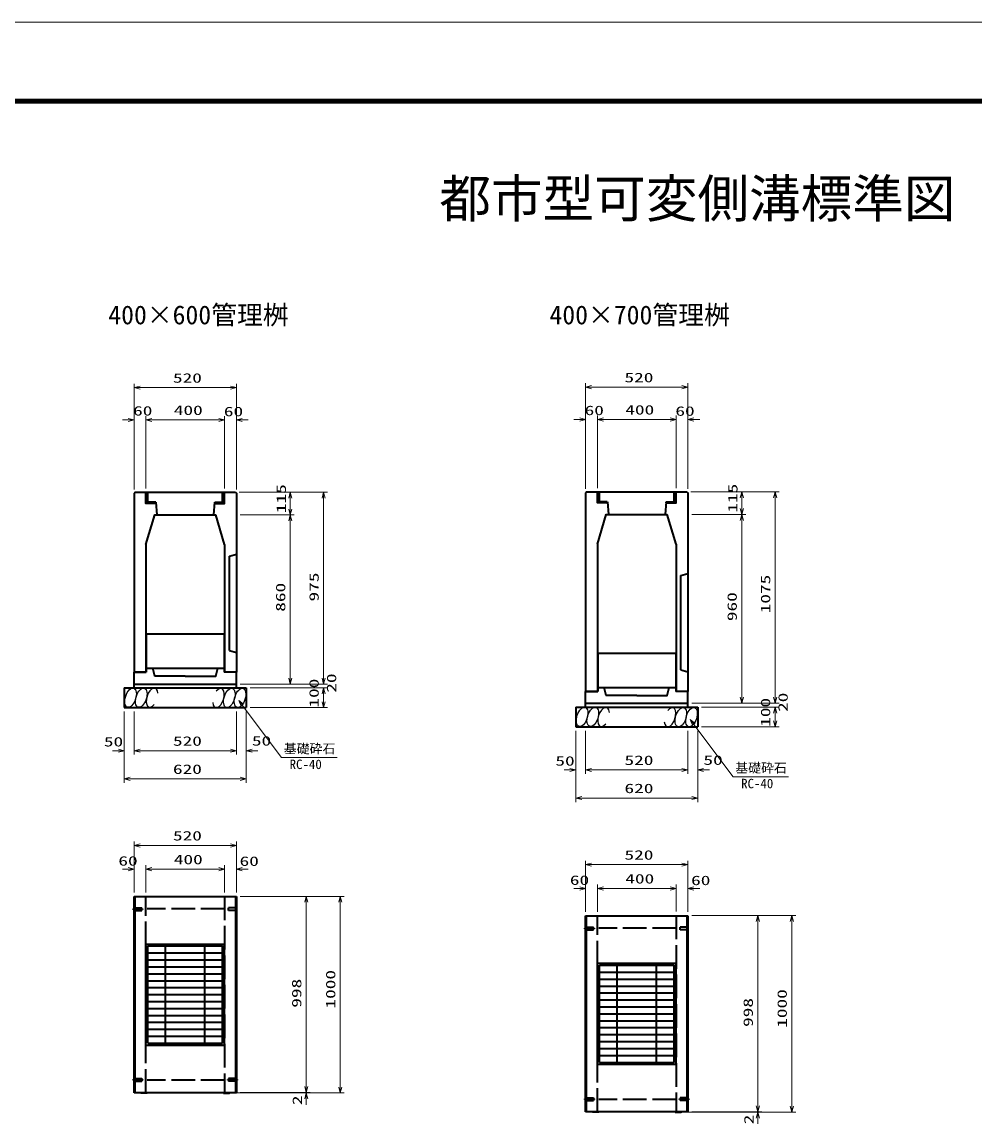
# Model space of a CAD drawing. Units: millimetres on the paper. Extents: x 0 to 841, y 0 to 594.
# Drawn here: x 242.4 to 484.7, y 313.8 to 594 of the extents above; entities that cross this region are included whole.
import ezdxf
from ezdxf.enums import TextEntityAlignment as Align

# ---------------------------------------------------------------- set-up
doc = ezdxf.new("R2010")
doc.units = ezdxf.units.MM
doc.linetypes.add('DASHED', pattern=[7.5, 6, -1.5])
doc.linetypes.add('USER2', pattern=[18.5, 12, -1.5, 3.5, -1.5])
for name, color, linetype, lineweight in [('D-BMK（構造物基準線）', 2, 'USER2', 18), ('D-STR-DIM（寸法）', 7, 'Continuous', 13), ('D-STR-HTXT(基礎砕石-旗)', 7, 'Continuous', 13), ('D-STR-STRF(グリ)', 7, 'Continuous', 25), ('D-STR（構造物）', 1, 'Continuous', 35), ('D-TTL-LINE（区切線）', 7, 'Continuous', 18), ('D-TTL（外枠）', 2, 'Continuous', 140)]:
    doc.layers.add(name, color=color, linetype=linetype, lineweight=lineweight)
doc.layers.add('D-STR-TXT(文字)', color=7, linetype='Continuous')
doc.styles.add('ＭＳ ゴシック', font='')
doc.styles.get('ＭＳ ゴシック').set_extended_font_data('MS Gothic')

# ---------------------------------------------------------------- blocks, each defined once
blk = doc.blocks.new('_Open30')
at = {"color": 7, "linetype": 'Continuous', "lineweight": 13}
for p, q in [((-1, 0.2679), (0, 0)), ((0, 0), (-1, -0.2679)), ((0, 0), (-1, 0))]:
    blk.add_line(p, q, dxfattribs=at)

msp = doc.modelspace()

# ---------------------------------------------------------------- linework, layer by layer
at = {"layer": 'D-BMK（構造物基準線）'}
for p, q in [((270.404, 368.37), (273.253, 368.37)), ((385.237, 363.482), (388.086, 363.482)), ((270.404, 324.97), (273.253, 324.97)), ((297.328, 324.97), (294.478, 324.97)), ((385.237, 320.082), (388.086, 320.082)), ((412.161, 320.082), (409.311, 320.082))]:
    msp.add_line(p, q, dxfattribs=at)
at = {"layer": 'D-STR-DIM（寸法）'}
for p, q in [((270.866, 493.806), (270.866, 502.015)), ((296.866, 493.806), (296.866, 502.015)), ((385.699, 493.918), (385.699, 502.126)), ((411.699, 493.918), (411.699, 502.126)), ((272.366, 501.015), (295.366, 501.015)), ((387.199, 501.126), (410.199, 501.126)), ((270.866, 475.153), (270.866, 493.806)), ((273.866, 475.343), (273.866, 493.806)), ((273.866, 475.343), (273.866, 493.806)), ((293.866, 475.343), (293.866, 493.806)), ((293.866, 475.343), (293.866, 493.806)), ((296.866, 475.15), (296.866, 493.806)), ((385.699, 475.265), (385.699, 493.918)), ((388.699, 475.455), (388.699, 493.918)), ((388.699, 475.455), (388.699, 493.918)), ((408.699, 475.455), (408.699, 493.918)), ((408.699, 475.455), (408.699, 493.918)), ((411.699, 475.262), (411.699, 493.918)), ((269.366, 492.806), (267.866, 492.806)), ((275.366, 492.806), (276.866, 492.806)), ((275.366, 492.806), (292.366, 492.806)), ((292.366, 492.806), (290.866, 492.806)), ((298.366, 492.806), (299.866, 492.806)), ((384.199, 492.918), (382.699, 492.918)), ((390.199, 492.918), (391.699, 492.918)), ((390.199, 492.918), (407.199, 492.918)), ((407.199, 492.918), (405.699, 492.918)), ((413.199, 492.918), (414.699, 492.918)), ((297.617, 474.398), (320.069, 474.398)), ((297.617, 474.398), (311.571, 474.398)), ((412.45, 474.51), (434.903, 474.51)), ((412.45, 474.51), (426.404, 474.51)), ((310.571, 470.15), (310.571, 472.898)), ((319.069, 427.15), (319.069, 472.898)), ((425.404, 470.262), (425.404, 473.01)), ((433.903, 422.262), (433.903, 473.01)), ((297.867, 468.65), (311.571, 468.65)), ((297.867, 468.65), (311.571, 468.65)), ((412.7, 468.762), (426.404, 468.762)), ((412.7, 468.762), (426.404, 468.762)), ((310.571, 427.15), (310.571, 467.15)), ((425.404, 422.262), (425.404, 467.262)), ((319.069, 427.15), (319.069, 428.65)), ((297.867, 425.65), (320.069, 425.65)), ((297.867, 425.65), (311.571, 425.65)), ((297.867, 425.65), (320.069, 425.65)), ((300.367, 424.65), (320.069, 424.65)), ((300.367, 424.65), (320.069, 424.65)), ((433.903, 422.262), (433.903, 423.762)), ((319.069, 421.15), (319.069, 423.15)), ((319.069, 423.15), (319.069, 421.65)), ((412.7, 420.762), (434.903, 420.762)), ((412.7, 420.762), (426.404, 420.762)), ((412.7, 420.762), (434.903, 420.762)), ((268.366, 418.65), (268.366, 407.683)), ((268.366, 417.65), (268.366, 400.526)), ((270.866, 418.65), (270.866, 407.683)), ((270.866, 418.65), (270.866, 407.683)), ((296.867, 418.65), (296.867, 407.683)), ((296.867, 417.65), (296.867, 407.683)), ((299.367, 418.65), (299.367, 407.683)), ((299.367, 417.65), (299.367, 400.526)), ((300.367, 419.65), (320.069, 419.65)), ((415.2, 419.762), (434.903, 419.762)), ((415.2, 419.762), (434.903, 419.762)), ((433.903, 416.262), (433.903, 418.262)), ((433.903, 418.262), (433.903, 416.762)), ((415.2, 414.762), (434.903, 414.762)), ((383.199, 413.762), (383.199, 402.795)), ((383.199, 412.762), (383.199, 395.638)), ((385.699, 413.762), (385.699, 402.795)), ((385.699, 413.762), (385.699, 402.795)), ((411.7, 413.762), (411.7, 402.795)), ((411.7, 412.762), (411.7, 402.795)), ((414.2, 413.762), (414.2, 402.795)), ((414.2, 412.762), (414.2, 395.638)), ((266.866, 408.683), (265.366, 408.683)), ((272.366, 408.683), (295.367, 408.683)), ((272.366, 408.683), (273.866, 408.683)), ((295.367, 408.683), (293.867, 408.683)), ((300.867, 408.683), (302.367, 408.683)), ((381.699, 403.795), (380.199, 403.795)), ((387.199, 403.795), (410.2, 403.795)), ((387.199, 403.795), (388.699, 403.795)), ((410.2, 403.795), (408.7, 403.795)), ((415.7, 403.795), (417.2, 403.795)), ((269.866, 401.526), (297.867, 401.526)), ((384.699, 396.638), (412.7, 396.638)), ((270.866, 372.62), (270.866, 385.597)), ((272.366, 384.597), (295.366, 384.597)), ((296.866, 379.577), (296.866, 385.597)), ((269.366, 378.547), (267.866, 378.547)), ((270.866, 372.62), (270.866, 379.547)), ((273.866, 372.62), (273.866, 379.547)), ((273.866, 372.672), (273.866, 379.547)), ((275.366, 378.547), (292.366, 378.547)), ((275.366, 378.547), (276.866, 378.547)), ((292.366, 378.547), (290.866, 378.547)), ((293.866, 372.651), (293.866, 379.547)), ((293.866, 372.651), (293.866, 379.547)), ((296.866, 372.62), (296.866, 379.547)), ((298.366, 378.547), (299.866, 378.547)), ((385.699, 367.732), (385.699, 380.709)), ((387.199, 379.709), (410.199, 379.709)), ((411.699, 374.689), (411.699, 380.709)), ((384.199, 373.659), (382.699, 373.659)), ((385.699, 367.732), (385.699, 374.659)), ((388.699, 367.732), (388.699, 374.659)), ((388.699, 367.784), (388.699, 374.659)), ((390.199, 373.659), (407.199, 373.659)), ((390.199, 373.659), (391.699, 373.659)), ((407.199, 373.659), (405.699, 373.659)), ((408.699, 367.762), (408.699, 374.659)), ((408.699, 367.762), (408.699, 374.659)), ((411.699, 367.732), (411.699, 374.659)), ((413.199, 373.659), (414.699, 373.659)), ((297.866, 371.651), (315.654, 371.651)), ((314.654, 323.251), (314.654, 370.151)), ((315.654, 371.651), (324.294, 371.651)), ((323.294, 323.151), (323.294, 370.151)), ((412.699, 366.762), (430.487, 366.762)), ((429.487, 318.362), (429.487, 365.262)), ((430.487, 366.762), (439.127, 366.762)), ((438.127, 318.262), (438.127, 365.262)), ((314.654, 323.251), (314.654, 324.751)), ((296.616, 321.651), (315.654, 321.651)), ((297.866, 321.751), (315.654, 321.751)), ((297.866, 321.751), (315.654, 321.751)), ((313.217, 321.651), (324.294, 321.651)), ((314.654, 320.151), (314.654, 318.651)), ((429.487, 318.362), (429.487, 319.862)), ((411.449, 316.762), (430.487, 316.762)), ((412.699, 316.862), (430.487, 316.862)), ((412.699, 316.862), (430.487, 316.862)), ((428.05, 316.762), (439.127, 316.762)), ((429.487, 315.262), (429.487, 313.762))]:
    msp.add_line(p, q, dxfattribs=at)
at = {"layer": 'D-STR-HTXT(基礎砕石-旗)'}
for points in [[(322.488, 406.953), (308.384, 406.953), (298.381, 420.279)], [(437.322, 402.065), (423.218, 402.065), (413.214, 415.391)]]:
    msp.add_lwpolyline(points, dxfattribs=at)
at = {"layer": 'D-STR-STRF(グリ)'}
for centre, major_axis in [((269.961, 422.174), (0.79, 2.421)), ((272.682, 422.174), (0.79, 2.421)), ((295.071, 422.093), (-0.771, -2.427)), ((297.792, 422.114), (-0.771, -2.427)), ((384.794, 417.285), (0.79, 2.421)), ((387.515, 417.285), (0.79, 2.421)), ((409.904, 417.205), (-0.771, -2.427)), ((412.625, 417.226), (-0.771, -2.427))]:
    msp.add_ellipse(centre, major_axis=major_axis, ratio=0.5139, dxfattribs=at)
for centre, major_axis in [((275.423, 422.174), (0.79, 2.421)), ((292.33, 422.071), (-0.771, -2.427)), ((390.256, 417.285), (0.79, 2.421)), ((407.163, 417.183), (-0.771, -2.427))]:
    msp.add_ellipse(centre, major_axis=major_axis, ratio=0.5139, start_param=5.3575563, end_param=10.3750652, dxfattribs=at)
at = {"layer": 'D-STR（構造物）'}
for p, q in [((271.116, 474.398), (270.866, 474.153)), ((270.866, 474.153), (270.866, 428.65)), ((271.116, 474.398), (296.617, 474.398)), ((274.166, 471.898), (274.166, 474.398)), ((274.366, 471.898), (274.366, 474.398)), ((293.366, 471.898), (293.366, 474.398)), ((293.566, 471.898), (293.566, 474.398)), ((296.617, 474.398), (296.867, 474.153)), ((296.867, 474.153), (296.867, 428.65)), ((385.949, 474.51), (385.699, 474.265)), ((385.699, 474.265), (385.699, 423.762)), ((385.949, 474.51), (411.45, 474.51)), ((388.999, 472.01), (388.999, 474.51)), ((389.199, 472.01), (389.199, 474.51)), ((408.199, 472.01), (408.199, 474.51)), ((408.399, 472.01), (408.399, 474.51)), ((411.45, 474.51), (411.7, 474.265)), ((411.7, 474.265), (411.7, 423.762)), ((276.366, 471.898), (274.166, 471.898)), ((276.366, 471.598), (276.366, 471.898)), ((276.416, 471.898), (276.666, 468.65)), ((291.316, 471.898), (291.066, 468.65)), ((291.366, 471.898), (293.566, 471.898)), ((291.366, 471.598), (291.366, 471.898)), ((391.199, 472.01), (388.999, 472.01)), ((391.199, 471.71), (391.199, 472.01)), ((391.249, 472.01), (391.499, 468.762)), ((406.149, 472.01), (405.899, 468.762)), ((406.199, 472.01), (408.399, 472.01)), ((406.199, 471.71), (406.199, 472.01)), ((293.867, 461.144), (291.615, 468.65)), ((408.7, 461.256), (406.448, 468.762)), ((273.866, 461.144), (273.866, 428.65)), ((293.867, 461.144), (293.867, 428.65)), ((388.699, 461.256), (388.699, 423.762)), ((408.7, 461.256), (408.7, 423.762)), ((295.117, 458.15), (296.867, 458.65)), ((295.117, 434.15), (295.117, 458.15)), ((409.95, 453.262), (411.7, 453.762)), ((409.95, 429.262), (409.95, 453.262)), ((273.941, 438.4), (273.941, 428.65)), ((295.117, 434.15), (296.867, 433.65)), ((388.774, 433.512), (388.774, 423.762)), ((273.941, 429.65), (293.792, 429.65)), ((409.95, 429.262), (411.7, 428.762)), ((273.866, 428.65), (270.866, 428.65)), ((283.866, 427.65), (291.617, 427.65)), ((296.867, 428.65), (293.792, 428.65)), ((296.867, 428.65), (293.867, 428.65)), ((296.867, 424.65), (296.867, 428.65)), ((268.366, 424.65), (299.367, 424.65)), ((268.366, 424.65), (268.366, 419.65)), ((270.866, 425.65), (296.867, 425.65)), ((299.367, 424.65), (299.367, 419.65)), ((388.699, 423.762), (385.699, 423.762)), ((388.774, 424.762), (408.625, 424.762)), ((411.7, 423.762), (408.625, 423.762)), ((411.7, 423.762), (408.7, 423.762)), ((411.7, 419.762), (411.7, 423.762)), ((385.699, 420.762), (411.7, 420.762)), ((398.699, 422.762), (406.45, 422.762)), ((268.366, 419.65), (299.367, 419.65)), ((383.199, 419.762), (414.2, 419.762)), ((383.199, 419.762), (383.199, 414.762)), ((414.2, 419.762), (414.2, 414.762)), ((383.199, 414.762), (414.2, 414.762)), ((270.866, 371.62), (296.866, 371.62)), ((270.866, 321.72), (270.866, 371.62)), ((271.116, 321.72), (271.116, 371.62)), ((296.616, 371.62), (296.616, 321.72)), ((296.866, 371.62), (296.866, 321.72)), ((385.699, 366.732), (411.699, 366.732)), ((385.699, 316.832), (385.699, 366.732)), ((385.949, 316.832), (385.949, 366.732)), ((411.449, 366.732), (411.449, 316.832)), ((411.699, 366.732), (411.699, 316.832)), ((273.866, 333.82), (273.866, 359.52)), ((273.866, 359.52), (293.866, 359.52)), ((274.366, 334.315), (274.366, 359.025)), ((274.366, 359.025), (293.366, 359.025)), ((278.866, 334.315), (278.866, 359.025)), ((288.866, 334.315), (288.866, 359.025)), ((293.366, 334.315), (293.366, 359.025)), ((293.866, 333.82), (293.866, 359.52)), ((274.366, 357.26), (293.366, 357.26)), ((274.366, 355.495), (293.366, 355.495)), ((274.366, 353.73), (293.366, 353.73)), ((388.699, 328.932), (388.699, 354.632)), ((388.699, 354.632), (408.699, 354.632)), ((389.199, 329.427), (389.199, 354.137)), ((389.199, 354.137), (408.199, 354.137)), ((393.699, 329.427), (393.699, 354.137)), ((403.699, 329.427), (403.699, 354.137)), ((408.199, 329.427), (408.199, 354.137)), ((408.699, 328.932), (408.699, 354.632)), ((274.366, 351.965), (293.366, 351.965)), ((389.199, 352.372), (408.199, 352.372)), ((389.199, 350.607), (408.199, 350.607)), ((274.366, 350.2), (293.366, 350.2)), ((274.366, 348.435), (293.366, 348.435)), ((389.199, 348.842), (408.199, 348.842)), ((274.366, 346.67), (293.366, 346.67)), ((274.366, 344.905), (293.366, 344.905)), ((389.199, 347.077), (408.199, 347.077)), ((389.199, 345.312), (408.199, 345.312)), ((274.366, 343.14), (293.366, 343.14)), ((389.199, 343.547), (408.199, 343.547)), ((274.366, 341.375), (293.366, 341.375)), ((274.366, 339.61), (293.366, 339.61)), ((389.199, 341.782), (408.199, 341.782)), ((389.199, 340.017), (408.199, 340.017)), ((274.366, 337.845), (293.366, 337.845)), ((389.199, 338.252), (408.199, 338.252)), ((389.199, 336.487), (408.199, 336.487)), ((273.866, 333.82), (293.866, 333.82)), ((274.366, 336.08), (293.366, 336.08)), ((274.366, 334.315), (293.366, 334.315)), ((389.199, 334.722), (408.199, 334.722)), ((389.199, 332.957), (408.199, 332.957)), ((389.199, 331.192), (408.199, 331.192)), ((388.699, 328.932), (408.699, 328.932)), ((389.199, 329.427), (408.199, 329.427)), ((296.866, 321.72), (270.866, 321.72)), ((272.616, 321.62), (272.516, 321.72)), ((274.116, 321.62), (272.616, 321.62)), ((274.116, 321.62), (274.216, 321.72)), ((293.616, 321.62), (293.516, 321.72)), ((293.616, 321.62), (295.116, 321.62)), ((295.116, 321.62), (295.216, 321.72)), ((411.699, 316.832), (385.699, 316.832)), ((387.449, 316.732), (387.349, 316.832)), ((388.949, 316.732), (387.449, 316.732)), ((388.949, 316.732), (389.049, 316.832)), ((408.449, 316.732), (408.349, 316.832)), ((408.449, 316.732), (409.949, 316.732)), ((409.949, 316.732), (410.049, 316.832))]:
    msp.add_line(p, q, dxfattribs=at)
at = {"layer": 'D-STR（構造物）', "linetype": 'DASHED'}
for p, q in [((273.866, 321.72), (273.866, 371.62)), ((293.866, 371.62), (293.866, 321.72)), ((270.866, 368.72), (272.866, 368.72)), ((270.866, 368.02), (272.866, 368.02)), ((272.866, 368.02), (272.866, 368.72)), ((293.866, 368.438), (274.216, 368.438)), ((296.866, 368.72), (294.866, 368.72)), ((294.866, 368.02), (294.866, 368.72)), ((296.866, 368.02), (294.866, 368.02)), ((388.699, 316.832), (388.699, 366.732)), ((408.699, 366.732), (408.699, 316.832)), ((385.699, 363.832), (387.699, 363.832)), ((385.699, 363.132), (387.699, 363.132)), ((387.699, 363.132), (387.699, 363.832)), ((408.699, 363.55), (389.049, 363.55)), ((411.699, 363.832), (409.699, 363.832)), ((409.699, 363.132), (409.699, 363.832)), ((411.699, 363.132), (409.699, 363.132)), ((270.866, 325.32), (272.866, 325.32)), ((272.866, 325.32), (272.866, 324.62)), ((296.866, 325.32), (294.866, 325.32)), ((294.866, 325.32), (294.866, 324.62)), ((270.866, 324.62), (272.866, 324.62)), ((293.866, 324.902), (274.216, 324.902)), ((296.866, 324.62), (294.866, 324.62)), ((385.699, 320.432), (387.699, 320.432)), ((385.699, 319.732), (387.699, 319.732)), ((387.699, 320.432), (387.699, 319.732)), ((408.699, 320.014), (389.049, 320.014)), ((411.699, 320.432), (409.699, 320.432)), ((409.699, 320.432), (409.699, 319.732)), ((411.699, 319.732), (409.699, 319.732))]:
    msp.add_line(p, q, dxfattribs=at)
at = {"layer": 'D-STR（構造物）'}
for points in [[(276.366, 471.598), (273.866, 471.598), (273.866, 474.398)], [(291.366, 471.598), (293.866, 471.598), (293.866, 474.398)], [(391.199, 471.71), (388.699, 471.71), (388.699, 474.51)], [(406.199, 471.71), (408.699, 471.71), (408.699, 474.51)], [(273.866, 461.144), (276.118, 468.65), (291.615, 468.65)], [(388.699, 461.256), (390.951, 468.762), (406.448, 468.762)], [(273.941, 438.4), (293.792, 438.4), (293.792, 428.65)], [(388.774, 433.512), (408.625, 433.512), (408.625, 423.762)], [(283.866, 427.65), (276.116, 427.65), (275.616, 429.65)], [(283.866, 427.65), (291.617, 427.65), (292.117, 429.65)], [(270.866, 424.65), (270.866, 428.65), (273.941, 428.65)], [(385.699, 419.762), (385.699, 423.762), (388.774, 423.762)], [(398.699, 422.762), (390.949, 422.762), (390.449, 424.762)], [(398.699, 422.762), (406.45, 422.762), (406.95, 424.762)]]:
    msp.add_lwpolyline(points, dxfattribs=at)
at = {"layer": 'D-TTL-LINE（区切線）'}
msp.add_line((841, 594), (0, 594), dxfattribs=at)
at = {"layer": 'D-TTL（外枠）'}
msp.add_line((820.9, 573.9), (20.1, 573.9), dxfattribs=at)

# ---------------------------------------------------------------- block references
at = {"layer": 'D-STR-DIM（寸法）', "xscale": 1.5, "yscale": 1.5}
for p, rotation in [((270.866, 501.015), 180), ((385.699, 501.126), 180), ((388.699, 492.918), 180), ((388.699, 492.918), 180), ((411.699, 492.918), 180), ((273.866, 492.806), 180), ((273.866, 492.806), 180), ((296.866, 492.806), 180), ((310.571, 474.398), 90), ((319.069, 474.398), 90), ((425.404, 474.51), 90), ((433.903, 474.51), 90), ((310.571, 468.65), 270), ((310.571, 468.65), 90), ((425.404, 468.762), 270), ((425.404, 468.762), 90), ((310.571, 425.65), 270), ((319.069, 425.65), 270), ((319.069, 425.65), 270), ((319.069, 424.65), 90), ((319.069, 424.65), 90), ((319.069, 419.65), 270), ((425.404, 420.762), 270), ((433.903, 420.762), 270), ((433.903, 420.762), 270), ((433.903, 419.762), 90), ((433.903, 419.762), 90), ((433.903, 414.762), 270), ((270.866, 408.683), 180), ((270.866, 408.683), 180), ((299.367, 408.683), 180), ((385.699, 403.795), 180), ((385.699, 403.795), 180), ((414.2, 403.795), 180), ((268.366, 401.526), 180), ((383.199, 396.638), 180), ((270.866, 384.597), 180), ((273.866, 378.547), 180), ((273.866, 378.547), 180), ((296.866, 378.547), 180), ((385.699, 379.709), 180), ((388.699, 373.659), 180), ((388.699, 373.659), 180), ((411.699, 373.659), 180), ((314.654, 371.651), 90), ((323.294, 371.651), 90), ((429.487, 366.762), 90), ((438.127, 366.762), 90), ((314.654, 321.751), 270), ((314.654, 321.751), 270), ((323.294, 321.651), 270), ((314.654, 321.651), 90), ((429.487, 316.862), 270), ((429.487, 316.862), 270), ((429.487, 316.762), 90), ((438.127, 316.762), 270)]:
    msp.add_blockref('_Open30', p, dxfattribs=dict(at, rotation=rotation))
for p in [(296.866, 501.015), (411.699, 501.126), (385.699, 492.918), (408.699, 492.918), (408.699, 492.918), (270.866, 492.806), (293.866, 492.806), (293.866, 492.806), (268.366, 408.683), (296.867, 408.683), (296.867, 408.683), (383.199, 403.795), (411.7, 403.795), (411.7, 403.795), (299.367, 401.526), (414.2, 396.638), (296.866, 384.597), (270.866, 378.547), (293.866, 378.547), (293.866, 378.547), (411.699, 379.709), (385.699, 373.659), (408.699, 373.659), (408.699, 373.659)]:
    msp.add_blockref('_Open30', p, dxfattribs=at)
at = {"layer": 'D-STR-HTXT(基礎砕石-旗)', "xscale": 1.5, "yscale": 1.5, "rotation": 126.89552}
for p in [(297.48, 421.479), (412.313, 416.591)]:
    msp.add_blockref('_Open30', p, dxfattribs=at)

# ---------------------------------------------------------------- texts
at = {"layer": 'D-STR-DIM（寸法）', "style": 'ＭＳ ゴシック', "width": 1.5}
for s, p in [('520', (280.741, 501.552)), ('520', (395.574, 501.664)), ('60', (270.602, 493.2)), ('400', (280.949, 493.344)), ('60', (293.686, 493.029)), ('60', (385.435, 493.312)), ('400', (395.783, 493.455)), ('60', (408.519, 493.141)), ('50', (263.168, 409.05)), ('520', (280.741, 409.221)), ('50', (300.818, 409.258)), ('50', (378.002, 404.162)), ('520', (395.574, 404.332)), ('50', (415.652, 404.37)), ('620', (280.741, 402.063)), ('620', (395.575, 397.175)), ('520', (280.741, 385.135)), ('60', (266.851, 378.735)), ('400', (280.949, 379.085)), ('60', (297.685, 378.671)), ('520', (395.574, 380.247)), ('60', (381.684, 373.847)), ('400', (395.782, 374.196)), ('60', (412.518, 373.783))]:
    msp.add_text(s, height=2.405, dxfattribs=at).set_placement(p, align=Align.BOTTOM_LEFT)
for s, p in [('115', (310.196, 469.108)), ('115', (425.029, 469.22)), ('975', (318.532, 446.645)), ('1075', (433.365, 443.631)), ('860', (310.034, 444.025)), ('960', (424.867, 441.637)), ('100', (318.532, 419.65)), ('20', (322.984, 423.432)), ('20', (437.817, 418.544)), ('100', (433.365, 414.762)), ('998', (314.117, 343.326)), ('1000', (322.757, 343.109)), ('1000', (437.59, 338.221)), ('998', (428.95, 338.437)), ('2', (314.292, 318.562)), ('2', (429.125, 313.674))]:
    msp.add_text(s, height=2.405, rotation=90, dxfattribs=at).set_placement(p, align=Align.BOTTOM_LEFT)
at = {"layer": 'D-STR-HTXT(基礎砕石-旗)', "style": 'ＭＳ ゴシック'}
for s, p in [('基礎砕石', (308.92, 407.29)), ('RC-40', (310.408, 403.303)), ('基礎砕石', (423.753, 402.402)), ('RC-40', (425.241, 398.415))]:
    msp.add_text(s, height=2.405, dxfattribs=at).set_placement(p, align=Align.BOTTOM_LEFT)
at = {"layer": 'D-STR-TXT(文字)', "style": 'ＭＳ ゴシック'}
for s, height, p in [('都市型可変側溝標準図', 9.621, (348.512, 541.419)), ('400×600管理桝', 4.811, (264.284, 515.671)), ('400×700管理桝', 4.811, (376.492, 515.671))]:
    msp.add_text(s, height=height, dxfattribs=at).set_placement(p, align=Align.BOTTOM_LEFT)

doc.saveas('drawing.dxf')
